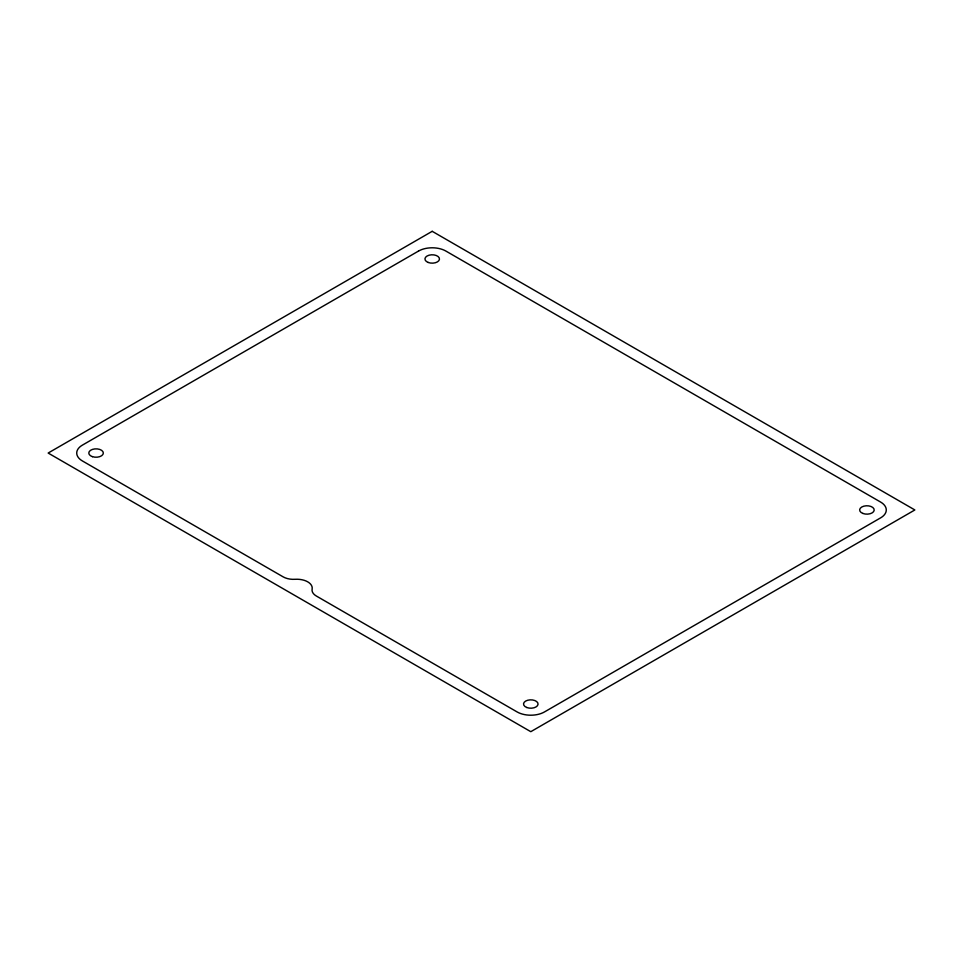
<?xml version="1.0" encoding="UTF-8"?>
<svg xmlns="http://www.w3.org/2000/svg" width="963" height="963" viewBox="0 0 963 963"><rect width="100%" height="100%" fill="white"/><g stroke="black" fill="none" stroke-linecap="round" stroke-linejoin="round"><path stroke-width="1.44" d="M432.206 231.313L48.15 453.043L530.794 731.687L914.85 509.957L432.206 231.313M418.508 251.066L82.385 445.135A19.368 11.183 0 0 0 82.385 460.94L283.194 576.885A14.517 8.39 0 0 0 295.111 579.293A15.372 8.872 0 0 1 312.12 589.115A14.517 8.39 0 0 0 316.285 595.989L517.107 711.934A19.368 11.183 0 0 0 544.492 711.934L880.615 517.865A19.368 11.183 0 0 0 880.615 502.06L445.893 251.066A19.368 11.183 0 0 0 418.508 251.066M526.725 707.492A7.259 4.189 0 0 0 538.04 704.326A7.259 4.189 0 0 0 527.628 700.257A7.259 4.189 0 0 0 526.725 707.492M92.436 456.667A7.259 4.189 0 0 0 103.33 453.043A7.259 4.189 0 0 0 92.436 449.408A7.259 4.189 0 0 0 92.436 456.667M428.138 262.442A7.259 4.189 0 0 0 439.453 259.276A7.259 4.189 0 0 0 429.029 255.207A7.259 4.189 0 0 0 428.138 262.442M862.86 513.435A7.259 4.189 0 0 0 874.175 510.258A7.259 4.189 0 0 0 863.751 506.189A7.259 4.189 0 0 0 862.86 513.435"/></g></svg>
